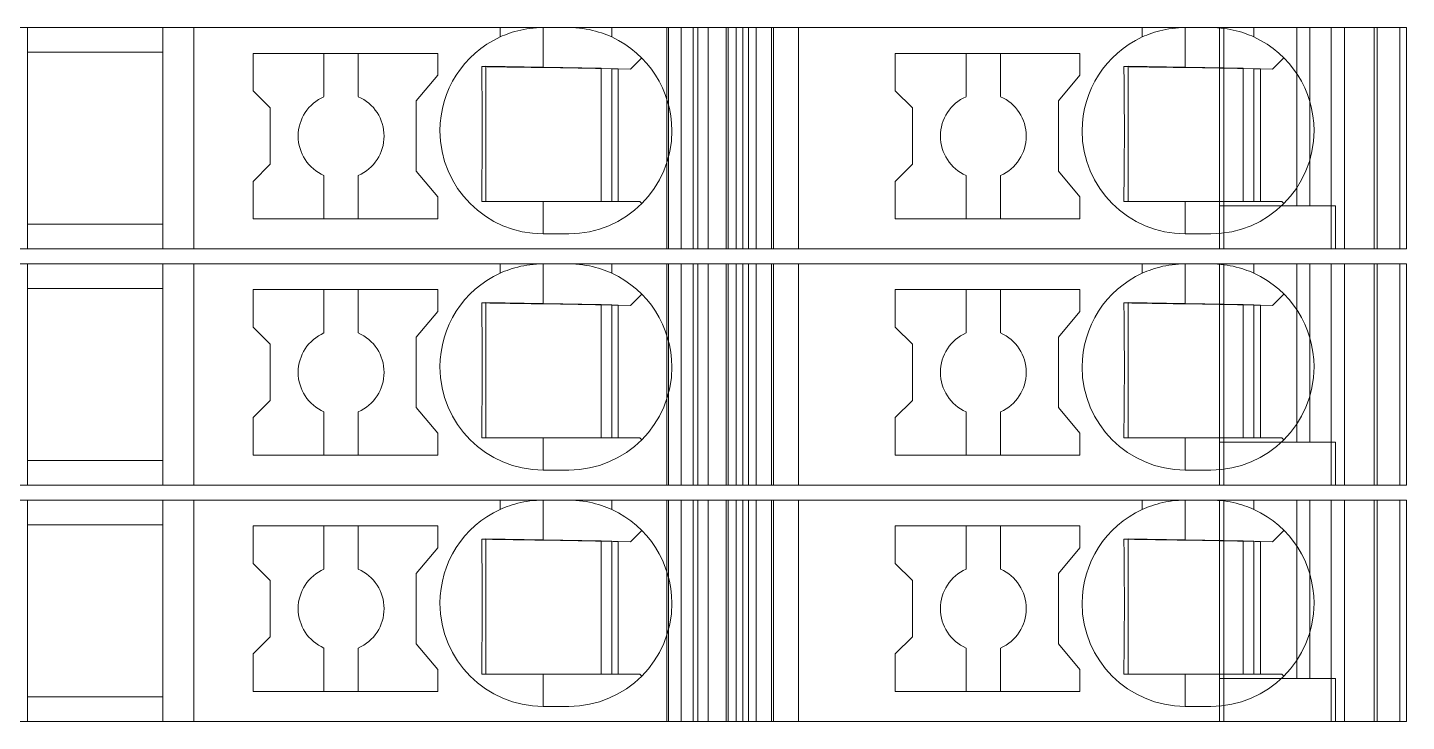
# Model space of a CAD drawing. Header units: millimetres. Extents: x 0 to 2100, y 0 to 1485.
# Drawn here: x 1258.05 to 1290.15, y 409.35 to 425.5 of the extents above; entities that cross this region are included whole.
import ezdxf
from ezdxf.enums import TextEntityAlignment as Align

# ---------------------------------------------------------------- set-up
doc = ezdxf.new("R2010")
doc.units = ezdxf.units.MM
for name, color, linetype, lineweight in [('EPLAN309', 5, 'Continuous', 5), ('EPLAN493', 5, 'Continuous', 5), ('MAIN-1', 7, 'Continuous', 5), ('MAIN-2', 7, 'Continuous', 5)]:
    doc.layers.add(name, color=color, linetype=linetype, lineweight=lineweight)
doc.styles.add('Tahoma', font='')
doc.styles.get('Tahoma').set_extended_font_data('Tahoma')

# ---------------------------------------------------------------- blocks, each defined once
blk = doc.blocks.new('EPLSYM_LibrarySPECIAL_Symbol12_Variant0_Placement8_68')
at = {"layer": 'EPLAN309', "lineweight": 13, "ltscale": 20}
blk.add_lwpolyline([(0, -5.15), (68.15, -5.15), (68.15, 0), (0, 0)], close=True, dxfattribs=at)
at = {"layer": 'EPLAN493', "color": 5, "style": 'Tahoma'}
blk.add_attdef('17_20450', text='', height=2.93475, dxfattribs=at).set_placement((0, -27.293475), align=Align.MIDDLE_RIGHT)
blk = doc.blocks.new('EPLSYM_LibrarySPECIAL_Symbol12_Variant0_Placement8_69')
at = {"layer": 'EPLAN309', "lineweight": 13, "ltscale": 20}
blk.add_lwpolyline([(0, -5.15), (68.15, -5.15), (68.15, 0), (0, 0)], close=True, dxfattribs=at)
at = {"layer": 'EPLAN493', "color": 5, "style": 'Tahoma'}
blk.add_attdef('17_20450', text='', height=2.93475, dxfattribs=at).set_placement((0, -27.293475), align=Align.MIDDLE_RIGHT)
blk = doc.blocks.new('EPLSYM_LibrarySPECIAL_Symbol12_Variant0_Placement8_70')
at = {"layer": 'EPLAN309', "lineweight": 13, "ltscale": 20}
blk.add_lwpolyline([(0, -5.15), (68.15, -5.15), (68.15, 0), (0, 0)], close=True, dxfattribs=at)
at = {"layer": 'EPLAN493', "color": 5, "style": 'Tahoma'}
blk.add_attdef('17_20450', text='', height=2.93475, dxfattribs=at).set_placement((0, -27.293475), align=Align.MIDDLE_RIGHT)

msp = doc.modelspace()

# ---------------------------------------------------------------- linework, layer by layer
at = {"layer": 'MAIN-1'}
for p, q in [((1258.05, 425.5), (1261.2, 425.5)), ((1258.05, 425.5), (1258.05, 420.35)), ((1261.919, 425.5), (1261.2, 425.5)), ((1261.2, 420.35), (1261.2, 425.5)), ((1269.05, 425.5), (1261.919, 425.5)), ((1261.919, 425.5), (1261.919, 420.35)), ((1269.05, 425.5), (1270.05, 425.5)), ((1269.05, 425.282), (1269.05, 425.5)), ((1269.156, 425.327), (1269.102, 425.305)), ((1269.213, 425.349), (1269.156, 425.327)), ((1269.272, 425.37), (1269.213, 425.349)), ((1269.333, 425.39), (1269.272, 425.37)), ((1269.397, 425.409), (1269.333, 425.39)), ((1269.463, 425.427), (1269.397, 425.409)), ((1269.531, 425.443), (1269.463, 425.427)), ((1269.601, 425.458), (1269.531, 425.443)), ((1269.673, 425.47), (1269.601, 425.458)), ((1269.746, 425.481), (1269.673, 425.47)), ((1269.821, 425.489), (1269.746, 425.481)), ((1269.897, 425.495), (1269.821, 425.489)), ((1269.973, 425.499), (1269.897, 425.495)), ((1270.05, 425.5), (1269.973, 425.499)), ((1270.05, 424.568), (1270.05, 425.5)), ((1270.05, 425.5), (1270.65, 425.5)), ((1270.65, 425.5), (1270.732, 425.499)), ((1271.65, 425.5), (1270.65, 425.5)), ((1270.732, 425.499), (1270.814, 425.494)), ((1270.814, 425.494), (1270.896, 425.487)), ((1270.896, 425.487), (1270.975, 425.478)), ((1270.975, 425.478), (1271.053, 425.466)), ((1271.053, 425.466), (1271.13, 425.452)), ((1271.13, 425.452), (1271.204, 425.435)), ((1271.204, 425.435), (1271.275, 425.417)), ((1271.275, 425.417), (1271.345, 425.397)), ((1271.345, 425.397), (1271.411, 425.376)), ((1271.411, 425.376), (1271.475, 425.354)), ((1271.475, 425.354), (1271.536, 425.331)), ((1271.536, 425.331), (1271.594, 425.306)), ((1271.65, 425.5), (1274.704, 425.5)), ((1271.65, 425.282), (1271.65, 425.5)), ((1274.832, 425.5), (1274.704, 425.5)), ((1274.704, 420.35), (1274.704, 425.5)), ((1274.832, 425.5), (1275.367, 425.5)), ((1274.832, 420.35), (1274.832, 425.5)), ((1276, 425.5), (1275.367, 425.5)), ((1275.367, 420.35), (1275.367, 425.5)), ((1276, 425.5), (1284, 425.5)), ((1276, 420.35), (1276, 425.5)), ((1284, 425.5), (1285, 425.5)), ((1284, 425.282), (1284, 425.5)), ((1284.106, 425.327), (1284.052, 425.305)), ((1284.163, 425.349), (1284.106, 425.327)), ((1284.222, 425.37), (1284.163, 425.349)), ((1284.283, 425.39), (1284.222, 425.37)), ((1284.347, 425.409), (1284.283, 425.39)), ((1284.413, 425.427), (1284.347, 425.409)), ((1284.481, 425.443), (1284.413, 425.427)), ((1284.551, 425.458), (1284.481, 425.443)), ((1284.622, 425.47), (1284.551, 425.458)), ((1284.696, 425.481), (1284.622, 425.47)), ((1284.771, 425.489), (1284.696, 425.481)), ((1284.847, 425.495), (1284.771, 425.489)), ((1284.923, 425.499), (1284.847, 425.495)), ((1285, 425.5), (1284.923, 425.499)), ((1285, 424.568), (1285, 425.5)), ((1285, 425.5), (1285.6, 425.5)), ((1285.6, 425.5), (1285.677, 425.499)), ((1286.6, 425.5), (1285.6, 425.5)), ((1285.677, 425.499), (1285.753, 425.495)), ((1285.753, 425.495), (1285.829, 425.489)), ((1285.829, 425.489), (1285.904, 425.481)), ((1285.904, 425.481), (1285.978, 425.47)), ((1285.978, 425.47), (1286.049, 425.458)), ((1286.049, 425.458), (1286.119, 425.443)), ((1286.119, 425.443), (1286.187, 425.427)), ((1286.187, 425.427), (1286.253, 425.409)), ((1286.253, 425.409), (1286.317, 425.39)), ((1286.317, 425.39), (1286.378, 425.37)), ((1286.378, 425.37), (1286.437, 425.349)), ((1286.437, 425.349), (1286.494, 425.327)), ((1286.494, 425.327), (1286.548, 425.305)), ((1286.6, 425.5), (1290, 425.5)), ((1286.6, 425.282), (1286.6, 425.5)), ((1290, 420.35), (1290, 425.5)), ((1269.102, 425.305), (1269.05, 425.282)), ((1271.594, 425.306), (1271.65, 425.282)), ((1284.052, 425.305), (1284, 425.282)), ((1286.548, 425.305), (1286.6, 425.282)), ((1258.05, 424.925), (1261.2, 424.925)), ((1263.3, 424.9), (1263.3, 424.029)), ((1263.3, 424.9), (1267.6, 424.9)), ((1264.95, 424.9), (1264.95, 423.892)), ((1265.75, 423.892), (1265.75, 424.9)), ((1267.6, 424.389), (1267.6, 424.9)), ((1272.083, 424.533), (1272.347, 424.797)), ((1278.25, 424.9), (1278.25, 424.029)), ((1278.25, 424.9), (1282.55, 424.9)), ((1279.9, 424.9), (1279.9, 423.892)), ((1280.7, 423.892), (1280.7, 424.9)), ((1282.55, 424.389), (1282.55, 424.9)), ((1287.033, 424.533), (1287.297, 424.797)), ((1267.1, 423.793), (1267.6, 424.389)), ((1268.624, 424.592), (1268.625, 424.522)), ((1268.685, 424.591), (1268.624, 424.592)), ((1268.625, 424.522), (1268.625, 424.45)), ((1268.625, 424.45), (1268.626, 424.377)), ((1268.626, 424.377), (1268.627, 424.303)), ((1268.746, 424.59), (1268.685, 424.591)), ((1268.721, 424.591), (1268.721, 421.45)), ((1268.809, 424.589), (1268.746, 424.59)), ((1268.873, 424.588), (1268.809, 424.589)), ((1268.937, 424.587), (1268.873, 424.588)), ((1269.003, 424.586), (1268.937, 424.587)), ((1269.071, 424.585), (1269.003, 424.586)), ((1269.14, 424.584), (1269.071, 424.585)), ((1269.21, 424.582), (1269.14, 424.584)), ((1269.283, 424.581), (1269.21, 424.582)), ((1269.358, 424.58), (1269.283, 424.581)), ((1269.435, 424.579), (1269.358, 424.58)), ((1269.514, 424.577), (1269.435, 424.579)), ((1269.597, 424.576), (1269.514, 424.577)), ((1269.682, 424.575), (1269.597, 424.576)), ((1269.771, 424.573), (1269.682, 424.575)), ((1269.862, 424.571), (1269.771, 424.573)), ((1269.955, 424.57), (1269.862, 424.571)), ((1270.05, 424.568), (1269.955, 424.57)), ((1270.05, 424.568), (1272.083, 424.533)), ((1271.4, 424.545), (1271.4, 421.45)), ((1271.65, 421.45), (1271.65, 424.54)), ((1271.8, 424.538), (1271.8, 421.45)), ((1282.05, 423.793), (1282.55, 424.389)), ((1283.574, 424.592), (1283.574, 424.522)), ((1283.635, 424.591), (1283.574, 424.592)), ((1283.574, 424.522), (1283.575, 424.45)), ((1283.575, 424.45), (1283.576, 424.377)), ((1283.576, 424.377), (1283.577, 424.303)), ((1283.696, 424.59), (1283.635, 424.591)), ((1283.671, 424.591), (1283.671, 421.45)), ((1283.759, 424.589), (1283.696, 424.59)), ((1283.822, 424.588), (1283.759, 424.589)), ((1283.887, 424.587), (1283.822, 424.588)), ((1283.953, 424.586), (1283.887, 424.587)), ((1284.021, 424.585), (1283.953, 424.586)), ((1284.09, 424.584), (1284.021, 424.585)), ((1284.16, 424.582), (1284.09, 424.584)), ((1284.233, 424.581), (1284.16, 424.582)), ((1284.307, 424.58), (1284.233, 424.581)), ((1284.385, 424.579), (1284.307, 424.58)), ((1284.464, 424.577), (1284.385, 424.579)), ((1284.547, 424.576), (1284.464, 424.577)), ((1284.632, 424.575), (1284.547, 424.576)), ((1284.72, 424.573), (1284.632, 424.575)), ((1284.812, 424.571), (1284.72, 424.573)), ((1284.905, 424.57), (1284.812, 424.571)), ((1285, 424.568), (1284.905, 424.57)), ((1285, 424.568), (1287.033, 424.533)), ((1286.35, 424.545), (1286.35, 421.45)), ((1286.6, 421.45), (1286.6, 424.54)), ((1286.75, 424.538), (1286.75, 421.45)), ((1268.627, 424.303), (1268.628, 424.227)), ((1268.628, 424.227), (1268.628, 424.149)), ((1268.628, 424.149), (1268.629, 424.07)), ((1268.629, 424.07), (1268.63, 423.988)), ((1283.577, 424.303), (1283.577, 424.227)), ((1283.577, 424.227), (1283.578, 424.149)), ((1283.578, 424.149), (1283.579, 424.07)), ((1283.579, 424.07), (1283.58, 423.988)), ((1263.7, 423.629), (1263.3, 424.029)), ((1267.1, 423.793), (1267.1, 422.157)), ((1268.63, 423.988), (1268.63, 423.904)), ((1268.63, 423.904), (1268.631, 423.817)), ((1268.631, 423.817), (1268.631, 423.726)), ((1268.631, 423.726), (1268.632, 423.632)), ((1278.65, 423.629), (1278.25, 424.029)), ((1282.05, 423.793), (1282.05, 422.157)), ((1283.58, 423.988), (1283.58, 423.904)), ((1283.58, 423.904), (1283.581, 423.817)), ((1283.581, 423.817), (1283.581, 423.726)), ((1283.581, 423.726), (1283.582, 423.632)), ((1263.7, 423.629), (1263.7, 422.321)), ((1268.632, 423.632), (1268.633, 423.534)), ((1268.633, 423.534), (1268.633, 423.431)), ((1268.633, 423.431), (1268.633, 423.324)), ((1278.65, 423.629), (1278.65, 422.321)), ((1283.582, 423.632), (1283.582, 423.534)), ((1283.582, 423.534), (1283.583, 423.431)), ((1283.583, 423.431), (1283.583, 423.324)), ((1268.633, 423.324), (1268.633, 423.213)), ((1268.633, 423.213), (1268.634, 423.1)), ((1268.634, 423.1), (1268.633, 422.979)), ((1283.583, 423.324), (1283.583, 423.213)), ((1283.583, 423.213), (1283.583, 423.1)), ((1283.583, 423.1), (1283.583, 422.979)), ((1268.633, 422.979), (1268.633, 422.861)), ((1268.633, 422.861), (1268.633, 422.747)), ((1283.583, 422.979), (1283.583, 422.861)), ((1283.583, 422.861), (1283.583, 422.747)), ((1268.632, 422.534), (1268.631, 422.434)), ((1268.633, 422.747), (1268.632, 422.638)), ((1268.632, 422.638), (1268.632, 422.534)), ((1283.582, 422.534), (1283.581, 422.434)), ((1283.583, 422.747), (1283.582, 422.638)), ((1283.582, 422.638), (1283.582, 422.534)), ((1263.7, 422.321), (1263.3, 421.921)), ((1267.1, 422.157), (1267.6, 421.561)), ((1268.629, 422.159), (1268.628, 422.073)), ((1268.63, 422.248), (1268.629, 422.159)), ((1268.631, 422.339), (1268.63, 422.248)), ((1268.631, 422.434), (1268.631, 422.339)), ((1278.65, 422.321), (1278.25, 421.921)), ((1282.05, 422.157), (1282.55, 421.561)), ((1283.579, 422.159), (1283.578, 422.073)), ((1283.58, 422.248), (1283.579, 422.159)), ((1283.581, 422.339), (1283.58, 422.248)), ((1283.581, 422.434), (1283.581, 422.339)), ((1263.3, 421.921), (1263.3, 421.05)), ((1264.95, 422.058), (1264.95, 421.05)), ((1265.75, 422.058), (1265.75, 421.05)), ((1268.626, 421.829), (1268.625, 421.75)), ((1268.627, 421.908), (1268.626, 421.829)), ((1268.628, 421.99), (1268.627, 421.908)), ((1268.628, 422.073), (1268.628, 421.99)), ((1278.25, 421.921), (1278.25, 421.05)), ((1279.9, 422.058), (1279.9, 421.05)), ((1280.7, 422.058), (1280.7, 421.05)), ((1283.576, 421.829), (1283.575, 421.75)), ((1283.577, 421.908), (1283.576, 421.829)), ((1283.578, 421.99), (1283.577, 421.908)), ((1283.578, 422.073), (1283.578, 421.99)), ((1267.6, 421.05), (1267.6, 421.561)), ((1268.623, 421.524), (1268.622, 421.45)), ((1268.624, 421.598), (1268.623, 421.524)), ((1268.625, 421.75), (1268.624, 421.674)), ((1268.624, 421.674), (1268.624, 421.598)), ((1282.55, 421.05), (1282.55, 421.561)), ((1283.573, 421.524), (1283.572, 421.45)), ((1283.574, 421.598), (1283.573, 421.524)), ((1283.575, 421.75), (1283.574, 421.674)), ((1283.574, 421.674), (1283.574, 421.598)), ((1268.622, 421.45), (1268.683, 421.45)), ((1268.683, 421.45), (1268.746, 421.45)), ((1268.746, 421.45), (1268.809, 421.45)), ((1268.809, 421.45), (1268.873, 421.45)), ((1268.873, 421.45), (1268.939, 421.45)), ((1268.939, 421.45), (1269.005, 421.45)), ((1269.005, 421.45), (1269.074, 421.45)), ((1269.074, 421.45), (1269.144, 421.45)), ((1269.144, 421.45), (1269.215, 421.45)), ((1269.215, 421.45), (1269.289, 421.45)), ((1269.289, 421.45), (1269.364, 421.45)), ((1269.364, 421.45), (1269.442, 421.45)), ((1269.442, 421.45), (1269.522, 421.45)), ((1269.522, 421.45), (1269.605, 421.45)), ((1269.605, 421.45), (1269.69, 421.45)), ((1269.69, 421.45), (1269.778, 421.45)), ((1269.778, 421.45), (1269.867, 421.45)), ((1269.867, 421.45), (1269.958, 421.45)), ((1269.958, 421.45), (1270.05, 421.45)), ((1270.05, 421.45), (1272.3, 421.45)), ((1270.05, 421.45), (1270.05, 420.7)), ((1272.347, 421.403), (1272.3, 421.45)), ((1283.572, 421.45), (1283.633, 421.45)), ((1283.633, 421.45), (1283.695, 421.45)), ((1283.695, 421.45), (1283.759, 421.45)), ((1283.759, 421.45), (1283.823, 421.45)), ((1283.823, 421.45), (1283.889, 421.45)), ((1283.889, 421.45), (1283.955, 421.45)), ((1283.955, 421.45), (1284.024, 421.45)), ((1284.024, 421.45), (1284.093, 421.45)), ((1284.093, 421.45), (1284.165, 421.45)), ((1284.165, 421.45), (1284.239, 421.45)), ((1284.239, 421.45), (1284.314, 421.45)), ((1284.314, 421.45), (1284.392, 421.45)), ((1284.392, 421.45), (1284.472, 421.45)), ((1284.472, 421.45), (1284.555, 421.45)), ((1284.555, 421.45), (1284.64, 421.45)), ((1284.64, 421.45), (1284.727, 421.45)), ((1284.727, 421.45), (1284.817, 421.45)), ((1284.817, 421.45), (1284.908, 421.45)), ((1284.908, 421.45), (1285, 421.45)), ((1285, 421.45), (1285, 420.7)), ((1285, 421.45), (1287.25, 421.45)), ((1287.297, 421.403), (1287.25, 421.45)), ((1258.05, 420.925), (1261.2, 420.925)), ((1267.6, 421.05), (1263.3, 421.05)), ((1282.55, 421.05), (1278.25, 421.05)), ((1270.65, 420.7), (1270.05, 420.7)), ((1285.6, 420.7), (1285, 420.7)), ((1258.05, 420.35), (1261.2, 420.35)), ((1261.919, 420.35), (1261.2, 420.35)), ((1261.919, 420.35), (1274.704, 420.35)), ((1273.544, 420.35), (1273.544, 420.35)), ((1273.65, 420.35), (1273.65, 420.35)), ((1274.832, 420.35), (1274.704, 420.35)), ((1274.832, 420.35), (1275.367, 420.35)), ((1276, 420.35), (1275.367, 420.35)), ((1276, 420.35), (1290, 420.35)), ((1288.5, 420.35), (1288.5, 420.35)), ((1258.05, 420), (1261.2, 420)), ((1258.05, 420), (1258.05, 414.85)), ((1261.919, 420), (1261.2, 420)), ((1261.2, 414.85), (1261.2, 420)), ((1269.05, 420), (1261.919, 420)), ((1261.919, 420), (1261.919, 414.85)), ((1269.05, 420), (1270.05, 420)), ((1269.05, 419.782), (1269.05, 420)), ((1269.272, 419.87), (1269.213, 419.849)), ((1269.333, 419.89), (1269.272, 419.87)), ((1269.397, 419.909), (1269.333, 419.89)), ((1269.463, 419.927), (1269.397, 419.909)), ((1269.531, 419.943), (1269.463, 419.927)), ((1269.601, 419.958), (1269.531, 419.943)), ((1269.673, 419.97), (1269.601, 419.958)), ((1269.746, 419.981), (1269.673, 419.97)), ((1269.821, 419.989), (1269.746, 419.981)), ((1269.897, 419.995), (1269.821, 419.989)), ((1269.973, 419.999), (1269.897, 419.995)), ((1270.05, 420), (1269.973, 419.999)), ((1270.05, 419.068), (1270.05, 420)), ((1270.05, 420), (1270.65, 420)), ((1270.65, 420), (1270.732, 419.999)), ((1271.65, 420), (1270.65, 420)), ((1270.732, 419.999), (1270.814, 419.994)), ((1270.814, 419.994), (1270.896, 419.987)), ((1270.896, 419.987), (1270.975, 419.978)), ((1270.975, 419.978), (1271.053, 419.966)), ((1271.053, 419.966), (1271.13, 419.952)), ((1271.13, 419.952), (1271.204, 419.935)), ((1271.204, 419.935), (1271.275, 419.917)), ((1271.275, 419.917), (1271.345, 419.897)), ((1271.345, 419.897), (1271.411, 419.876)), ((1271.411, 419.876), (1271.475, 419.854)), ((1271.65, 420), (1274.704, 420)), ((1271.65, 419.782), (1271.65, 420)), ((1274.832, 420), (1274.704, 420)), ((1274.704, 414.85), (1274.704, 420)), ((1274.832, 420), (1275.367, 420)), ((1274.832, 414.85), (1274.832, 420)), ((1276, 420), (1275.367, 420)), ((1275.367, 414.85), (1275.367, 420)), ((1276, 420), (1284, 420)), ((1276, 414.85), (1276, 420)), ((1284, 420), (1285, 420)), ((1284, 419.782), (1284, 420)), ((1284.222, 419.87), (1284.163, 419.849)), ((1284.283, 419.89), (1284.222, 419.87)), ((1284.347, 419.909), (1284.283, 419.89)), ((1284.413, 419.927), (1284.347, 419.909)), ((1284.481, 419.943), (1284.413, 419.927)), ((1284.551, 419.958), (1284.481, 419.943)), ((1284.622, 419.97), (1284.551, 419.958)), ((1284.696, 419.981), (1284.622, 419.97)), ((1284.771, 419.989), (1284.696, 419.981)), ((1284.847, 419.995), (1284.771, 419.989)), ((1284.923, 419.999), (1284.847, 419.995)), ((1285, 420), (1284.923, 419.999)), ((1285, 419.068), (1285, 420)), ((1285, 420), (1285.6, 420)), ((1285.6, 420), (1285.677, 419.999)), ((1286.6, 420), (1285.6, 420)), ((1285.677, 419.999), (1285.753, 419.995)), ((1285.753, 419.995), (1285.829, 419.989)), ((1285.829, 419.989), (1285.904, 419.981)), ((1285.904, 419.981), (1285.978, 419.97)), ((1285.978, 419.97), (1286.049, 419.958)), ((1286.049, 419.958), (1286.119, 419.943)), ((1286.119, 419.943), (1286.187, 419.927)), ((1286.187, 419.927), (1286.253, 419.909)), ((1286.253, 419.909), (1286.317, 419.89)), ((1286.317, 419.89), (1286.378, 419.87)), ((1286.378, 419.87), (1286.437, 419.849)), ((1286.6, 420), (1290, 420)), ((1286.6, 419.782), (1286.6, 420)), ((1290, 414.85), (1290, 420)), ((1269.102, 419.805), (1269.05, 419.782)), ((1269.156, 419.827), (1269.102, 419.805)), ((1269.213, 419.849), (1269.156, 419.827)), ((1271.475, 419.854), (1271.536, 419.831)), ((1271.536, 419.831), (1271.594, 419.806)), ((1271.594, 419.806), (1271.65, 419.782)), ((1284.052, 419.805), (1284, 419.782)), ((1284.106, 419.827), (1284.052, 419.805)), ((1284.163, 419.849), (1284.106, 419.827)), ((1286.437, 419.849), (1286.494, 419.827)), ((1286.494, 419.827), (1286.548, 419.805)), ((1286.548, 419.805), (1286.6, 419.782)), ((1258.05, 419.425), (1261.2, 419.425)), ((1263.3, 419.4), (1263.3, 418.529)), ((1263.3, 419.4), (1267.6, 419.4)), ((1264.95, 419.4), (1264.95, 418.392)), ((1265.75, 418.392), (1265.75, 419.4)), ((1267.6, 418.889), (1267.6, 419.4)), ((1272.083, 419.033), (1272.347, 419.297)), ((1278.25, 419.4), (1278.25, 418.529)), ((1278.25, 419.4), (1282.55, 419.4)), ((1279.9, 419.4), (1279.9, 418.392)), ((1280.7, 418.392), (1280.7, 419.4)), ((1282.55, 418.889), (1282.55, 419.4)), ((1287.033, 419.033), (1287.297, 419.297)), ((1268.624, 419.092), (1268.625, 419.022)), ((1268.685, 419.091), (1268.624, 419.092)), ((1268.625, 419.022), (1268.625, 418.95)), ((1268.625, 418.95), (1268.626, 418.877)), ((1268.746, 419.09), (1268.685, 419.091)), ((1268.721, 419.091), (1268.721, 415.95)), ((1268.809, 419.089), (1268.746, 419.09)), ((1268.873, 419.088), (1268.809, 419.089)), ((1268.937, 419.087), (1268.873, 419.088)), ((1269.003, 419.086), (1268.937, 419.087)), ((1269.071, 419.085), (1269.003, 419.086)), ((1269.14, 419.084), (1269.071, 419.085)), ((1269.21, 419.082), (1269.14, 419.084)), ((1269.283, 419.081), (1269.21, 419.082)), ((1269.358, 419.08), (1269.283, 419.081)), ((1269.435, 419.079), (1269.358, 419.08)), ((1269.514, 419.077), (1269.435, 419.079)), ((1269.597, 419.076), (1269.514, 419.077)), ((1269.682, 419.075), (1269.597, 419.076)), ((1269.771, 419.073), (1269.682, 419.075)), ((1269.862, 419.071), (1269.771, 419.073)), ((1269.955, 419.07), (1269.862, 419.071)), ((1270.05, 419.068), (1269.955, 419.07)), ((1270.05, 419.068), (1272.083, 419.033)), ((1271.4, 419.045), (1271.4, 415.95)), ((1271.65, 415.95), (1271.65, 419.04)), ((1271.8, 419.038), (1271.8, 415.95)), ((1283.574, 419.092), (1283.574, 419.022)), ((1283.635, 419.091), (1283.574, 419.092)), ((1283.574, 419.022), (1283.575, 418.95)), ((1283.575, 418.95), (1283.576, 418.877)), ((1283.696, 419.09), (1283.635, 419.091)), ((1283.671, 419.091), (1283.671, 415.95)), ((1283.759, 419.089), (1283.696, 419.09)), ((1283.822, 419.088), (1283.759, 419.089)), ((1283.887, 419.087), (1283.822, 419.088)), ((1283.953, 419.086), (1283.887, 419.087)), ((1284.021, 419.085), (1283.953, 419.086)), ((1284.09, 419.084), (1284.021, 419.085)), ((1284.16, 419.082), (1284.09, 419.084)), ((1284.233, 419.081), (1284.16, 419.082)), ((1284.307, 419.08), (1284.233, 419.081)), ((1284.385, 419.079), (1284.307, 419.08)), ((1284.464, 419.077), (1284.385, 419.079)), ((1284.547, 419.076), (1284.464, 419.077)), ((1284.632, 419.075), (1284.547, 419.076)), ((1284.72, 419.073), (1284.632, 419.075)), ((1284.812, 419.071), (1284.72, 419.073)), ((1284.905, 419.07), (1284.812, 419.071)), ((1285, 419.068), (1284.905, 419.07)), ((1285, 419.068), (1287.033, 419.033)), ((1286.35, 419.045), (1286.35, 415.95)), ((1286.6, 415.95), (1286.6, 419.04)), ((1286.75, 419.038), (1286.75, 415.95)), ((1267.1, 418.293), (1267.6, 418.889)), ((1268.626, 418.877), (1268.627, 418.803)), ((1268.627, 418.803), (1268.628, 418.727)), ((1268.628, 418.727), (1268.628, 418.649)), ((1268.628, 418.649), (1268.629, 418.57)), ((1282.05, 418.293), (1282.55, 418.889)), ((1283.576, 418.877), (1283.577, 418.803)), ((1283.577, 418.803), (1283.577, 418.727)), ((1283.577, 418.727), (1283.578, 418.649)), ((1283.578, 418.649), (1283.579, 418.57)), ((1263.7, 418.129), (1263.3, 418.529)), ((1267.1, 418.293), (1267.1, 416.657)), ((1268.629, 418.57), (1268.63, 418.488)), ((1268.63, 418.488), (1268.63, 418.404)), ((1268.63, 418.404), (1268.631, 418.317)), ((1268.631, 418.317), (1268.631, 418.226)), ((1278.65, 418.129), (1278.25, 418.529)), ((1282.05, 418.293), (1282.05, 416.657)), ((1283.579, 418.57), (1283.58, 418.488)), ((1283.58, 418.488), (1283.58, 418.404)), ((1283.58, 418.404), (1283.581, 418.317)), ((1283.581, 418.317), (1283.581, 418.226)), ((1263.7, 418.129), (1263.7, 416.821)), ((1268.631, 418.226), (1268.632, 418.132)), ((1268.632, 418.132), (1268.633, 418.034)), ((1268.633, 418.034), (1268.633, 417.931)), ((1278.65, 418.129), (1278.65, 416.821)), ((1283.581, 418.226), (1283.582, 418.132)), ((1283.582, 418.132), (1283.582, 418.034)), ((1283.582, 418.034), (1283.583, 417.931)), ((1268.633, 417.931), (1268.633, 417.824)), ((1268.633, 417.824), (1268.633, 417.713)), ((1268.633, 417.713), (1268.634, 417.6)), ((1283.583, 417.931), (1283.583, 417.824)), ((1283.583, 417.824), (1283.583, 417.713)), ((1283.583, 417.713), (1283.583, 417.6)), ((1268.634, 417.6), (1268.633, 417.479)), ((1268.633, 417.479), (1268.633, 417.361)), ((1268.633, 417.361), (1268.633, 417.247)), ((1283.583, 417.6), (1283.583, 417.479)), ((1283.583, 417.479), (1283.583, 417.361)), ((1283.583, 417.361), (1283.583, 417.247)), ((1268.632, 417.034), (1268.631, 416.934)), ((1268.633, 417.247), (1268.632, 417.138)), ((1268.632, 417.138), (1268.632, 417.034)), ((1283.582, 417.034), (1283.581, 416.934)), ((1283.583, 417.247), (1283.582, 417.138)), ((1283.582, 417.138), (1283.582, 417.034)), ((1263.7, 416.821), (1263.3, 416.421)), ((1268.629, 416.659), (1268.628, 416.573)), ((1268.63, 416.748), (1268.629, 416.659)), ((1268.631, 416.839), (1268.63, 416.748)), ((1268.631, 416.934), (1268.631, 416.839)), ((1278.65, 416.821), (1278.25, 416.421)), ((1283.579, 416.659), (1283.578, 416.573)), ((1283.58, 416.748), (1283.579, 416.659)), ((1283.581, 416.839), (1283.58, 416.748)), ((1283.581, 416.934), (1283.581, 416.839)), ((1263.3, 416.421), (1263.3, 415.55)), ((1264.95, 416.558), (1264.95, 415.55)), ((1265.75, 416.558), (1265.75, 415.55)), ((1267.1, 416.657), (1267.6, 416.061)), ((1268.627, 416.408), (1268.626, 416.329)), ((1268.628, 416.49), (1268.627, 416.408)), ((1268.628, 416.573), (1268.628, 416.49)), ((1278.25, 416.421), (1278.25, 415.55)), ((1279.9, 416.558), (1279.9, 415.55)), ((1280.7, 416.558), (1280.7, 415.55)), ((1282.05, 416.657), (1282.55, 416.061)), ((1283.577, 416.408), (1283.576, 416.329)), ((1283.578, 416.49), (1283.577, 416.408)), ((1283.578, 416.573), (1283.578, 416.49)), ((1267.6, 415.55), (1267.6, 416.061)), ((1268.623, 416.024), (1268.622, 415.95)), ((1268.624, 416.098), (1268.623, 416.024)), ((1268.625, 416.25), (1268.624, 416.174)), ((1268.624, 416.174), (1268.624, 416.098)), ((1268.626, 416.329), (1268.625, 416.25)), ((1282.55, 415.55), (1282.55, 416.061)), ((1283.573, 416.024), (1283.572, 415.95)), ((1283.574, 416.098), (1283.573, 416.024)), ((1283.575, 416.25), (1283.574, 416.174)), ((1283.574, 416.174), (1283.574, 416.098)), ((1283.576, 416.329), (1283.575, 416.25)), ((1268.622, 415.95), (1268.683, 415.95)), ((1268.683, 415.95), (1268.746, 415.95)), ((1268.746, 415.95), (1268.809, 415.95)), ((1268.809, 415.95), (1268.873, 415.95)), ((1268.873, 415.95), (1268.939, 415.95)), ((1268.939, 415.95), (1269.005, 415.95)), ((1269.005, 415.95), (1269.074, 415.95)), ((1269.074, 415.95), (1269.144, 415.95)), ((1269.144, 415.95), (1269.215, 415.95)), ((1269.215, 415.95), (1269.289, 415.95)), ((1269.289, 415.95), (1269.364, 415.95)), ((1269.364, 415.95), (1269.442, 415.95)), ((1269.442, 415.95), (1269.522, 415.95)), ((1269.522, 415.95), (1269.605, 415.95)), ((1269.605, 415.95), (1269.69, 415.95)), ((1269.69, 415.95), (1269.778, 415.95)), ((1269.778, 415.95), (1269.867, 415.95)), ((1269.867, 415.95), (1269.958, 415.95)), ((1269.958, 415.95), (1270.05, 415.95)), ((1270.05, 415.95), (1272.3, 415.95)), ((1270.05, 415.95), (1270.05, 415.2)), ((1272.347, 415.903), (1272.3, 415.95)), ((1283.572, 415.95), (1283.633, 415.95)), ((1283.633, 415.95), (1283.695, 415.95)), ((1283.695, 415.95), (1283.759, 415.95)), ((1283.759, 415.95), (1283.823, 415.95)), ((1283.823, 415.95), (1283.889, 415.95)), ((1283.889, 415.95), (1283.955, 415.95)), ((1283.955, 415.95), (1284.024, 415.95)), ((1284.024, 415.95), (1284.093, 415.95)), ((1284.093, 415.95), (1284.165, 415.95)), ((1284.165, 415.95), (1284.239, 415.95)), ((1284.239, 415.95), (1284.314, 415.95)), ((1284.314, 415.95), (1284.392, 415.95)), ((1284.392, 415.95), (1284.472, 415.95)), ((1284.472, 415.95), (1284.555, 415.95)), ((1284.555, 415.95), (1284.64, 415.95)), ((1284.64, 415.95), (1284.727, 415.95)), ((1284.727, 415.95), (1284.817, 415.95)), ((1284.817, 415.95), (1284.908, 415.95)), ((1284.908, 415.95), (1285, 415.95)), ((1285, 415.95), (1285, 415.2)), ((1285, 415.95), (1287.25, 415.95)), ((1287.297, 415.903), (1287.25, 415.95)), ((1258.05, 415.425), (1261.2, 415.425)), ((1267.6, 415.55), (1263.3, 415.55)), ((1282.55, 415.55), (1278.25, 415.55)), ((1270.65, 415.2), (1270.05, 415.2)), ((1285.6, 415.2), (1285, 415.2)), ((1258.05, 414.85), (1261.2, 414.85)), ((1261.919, 414.85), (1261.2, 414.85)), ((1261.919, 414.85), (1274.704, 414.85)), ((1273.544, 414.85), (1273.544, 414.85)), ((1273.65, 414.85), (1273.65, 414.85)), ((1274.832, 414.85), (1274.704, 414.85)), ((1274.832, 414.85), (1275.367, 414.85)), ((1276, 414.85), (1275.367, 414.85)), ((1276, 414.85), (1290, 414.85)), ((1288.5, 414.85), (1288.5, 414.85)), ((1258.05, 414.5), (1261.2, 414.5)), ((1258.05, 414.5), (1258.05, 409.35)), ((1261.919, 414.5), (1261.2, 414.5)), ((1261.2, 409.35), (1261.2, 414.5)), ((1269.05, 414.5), (1261.919, 414.5)), ((1261.919, 414.5), (1261.919, 409.35)), ((1269.05, 414.5), (1270.05, 414.5)), ((1269.05, 414.282), (1269.05, 414.5)), ((1269.463, 414.427), (1269.397, 414.409)), ((1269.531, 414.443), (1269.463, 414.427)), ((1269.601, 414.458), (1269.531, 414.443)), ((1269.673, 414.47), (1269.601, 414.458)), ((1269.746, 414.481), (1269.673, 414.47)), ((1269.821, 414.489), (1269.746, 414.481)), ((1269.897, 414.495), (1269.821, 414.489)), ((1269.973, 414.499), (1269.897, 414.495)), ((1270.05, 414.5), (1269.973, 414.499)), ((1270.05, 413.568), (1270.05, 414.5)), ((1270.05, 414.5), (1270.65, 414.5)), ((1270.65, 414.5), (1270.732, 414.499)), ((1271.65, 414.5), (1270.65, 414.5)), ((1270.732, 414.499), (1270.814, 414.494)), ((1270.814, 414.494), (1270.896, 414.487)), ((1270.896, 414.487), (1270.975, 414.478)), ((1270.975, 414.478), (1271.053, 414.466)), ((1271.053, 414.466), (1271.13, 414.452)), ((1271.13, 414.452), (1271.204, 414.435)), ((1271.204, 414.435), (1271.275, 414.417)), ((1271.275, 414.417), (1271.345, 414.397)), ((1271.65, 414.5), (1274.704, 414.5)), ((1271.65, 414.282), (1271.65, 414.5)), ((1274.832, 414.5), (1274.704, 414.5)), ((1274.704, 409.35), (1274.704, 414.5)), ((1274.832, 414.5), (1275.367, 414.5)), ((1274.832, 409.35), (1274.832, 414.5)), ((1276, 414.5), (1275.367, 414.5)), ((1275.367, 409.35), (1275.367, 414.5)), ((1276, 414.5), (1284, 414.5)), ((1276, 409.35), (1276, 414.5)), ((1284, 414.5), (1285, 414.5)), ((1284, 414.282), (1284, 414.5)), ((1284.413, 414.427), (1284.347, 414.409)), ((1284.481, 414.443), (1284.413, 414.427)), ((1284.551, 414.458), (1284.481, 414.443)), ((1284.622, 414.47), (1284.551, 414.458)), ((1284.696, 414.481), (1284.622, 414.47)), ((1284.771, 414.489), (1284.696, 414.481)), ((1284.847, 414.495), (1284.771, 414.489)), ((1284.923, 414.499), (1284.847, 414.495)), ((1285, 414.5), (1284.923, 414.499)), ((1285, 413.568), (1285, 414.5)), ((1285, 414.5), (1285.6, 414.5)), ((1285.6, 414.5), (1285.677, 414.499)), ((1286.6, 414.5), (1285.6, 414.5)), ((1285.677, 414.499), (1285.753, 414.495)), ((1285.753, 414.495), (1285.829, 414.489)), ((1285.829, 414.489), (1285.904, 414.481)), ((1285.904, 414.481), (1285.978, 414.47)), ((1285.978, 414.47), (1286.049, 414.458)), ((1286.049, 414.458), (1286.119, 414.443)), ((1286.119, 414.443), (1286.187, 414.427)), ((1286.187, 414.427), (1286.253, 414.409)), ((1286.6, 414.5), (1290, 414.5)), ((1286.6, 414.282), (1286.6, 414.5)), ((1290, 409.35), (1290, 414.5)), ((1269.102, 414.305), (1269.05, 414.282)), ((1269.156, 414.327), (1269.102, 414.305)), ((1269.213, 414.349), (1269.156, 414.327)), ((1269.272, 414.37), (1269.213, 414.349)), ((1269.333, 414.39), (1269.272, 414.37)), ((1269.397, 414.409), (1269.333, 414.39)), ((1271.345, 414.397), (1271.411, 414.376)), ((1271.411, 414.376), (1271.475, 414.354)), ((1271.475, 414.354), (1271.536, 414.331)), ((1271.536, 414.331), (1271.594, 414.306)), ((1271.594, 414.306), (1271.65, 414.282)), ((1284.052, 414.305), (1284, 414.282)), ((1284.106, 414.327), (1284.052, 414.305)), ((1284.163, 414.349), (1284.106, 414.327)), ((1284.222, 414.37), (1284.163, 414.349)), ((1284.283, 414.39), (1284.222, 414.37)), ((1284.347, 414.409), (1284.283, 414.39)), ((1286.253, 414.409), (1286.317, 414.39)), ((1286.317, 414.39), (1286.378, 414.37)), ((1286.378, 414.37), (1286.437, 414.349)), ((1286.437, 414.349), (1286.494, 414.327)), ((1286.494, 414.327), (1286.548, 414.305)), ((1286.548, 414.305), (1286.6, 414.282)), ((1258.05, 413.925), (1261.2, 413.925)), ((1263.3, 413.9), (1263.3, 413.029)), ((1263.3, 413.9), (1267.6, 413.9)), ((1264.95, 413.9), (1264.95, 412.892)), ((1265.75, 412.892), (1265.75, 413.9)), ((1267.6, 413.389), (1267.6, 413.9)), ((1272.083, 413.533), (1272.347, 413.797)), ((1278.25, 413.9), (1278.25, 413.029)), ((1278.25, 413.9), (1282.55, 413.9)), ((1279.9, 413.9), (1279.9, 412.892)), ((1280.7, 412.892), (1280.7, 413.9)), ((1282.55, 413.389), (1282.55, 413.9)), ((1287.033, 413.533), (1287.297, 413.797)), ((1268.624, 413.592), (1268.625, 413.522)), ((1268.685, 413.591), (1268.624, 413.592)), ((1268.625, 413.522), (1268.625, 413.45)), ((1268.625, 413.45), (1268.626, 413.377)), ((1268.746, 413.59), (1268.685, 413.591)), ((1268.721, 413.591), (1268.721, 410.45)), ((1268.809, 413.589), (1268.746, 413.59)), ((1268.873, 413.588), (1268.809, 413.589)), ((1268.937, 413.587), (1268.873, 413.588)), ((1269.003, 413.586), (1268.937, 413.587)), ((1269.071, 413.585), (1269.003, 413.586)), ((1269.14, 413.584), (1269.071, 413.585)), ((1269.21, 413.582), (1269.14, 413.584)), ((1269.283, 413.581), (1269.21, 413.582)), ((1269.358, 413.58), (1269.283, 413.581)), ((1269.435, 413.579), (1269.358, 413.58)), ((1269.514, 413.577), (1269.435, 413.579)), ((1269.597, 413.576), (1269.514, 413.577)), ((1269.682, 413.575), (1269.597, 413.576)), ((1269.771, 413.573), (1269.682, 413.575)), ((1269.862, 413.571), (1269.771, 413.573)), ((1269.955, 413.57), (1269.862, 413.571)), ((1270.05, 413.568), (1269.955, 413.57)), ((1270.05, 413.568), (1272.083, 413.533)), ((1271.4, 413.545), (1271.4, 410.45)), ((1271.65, 410.45), (1271.65, 413.54)), ((1271.8, 413.538), (1271.8, 410.45)), ((1283.574, 413.592), (1283.574, 413.522)), ((1283.635, 413.591), (1283.574, 413.592)), ((1283.574, 413.522), (1283.575, 413.45)), ((1283.575, 413.45), (1283.576, 413.377)), ((1283.696, 413.59), (1283.635, 413.591)), ((1283.671, 413.591), (1283.671, 410.45)), ((1283.759, 413.589), (1283.696, 413.59)), ((1283.822, 413.588), (1283.759, 413.589)), ((1283.887, 413.587), (1283.822, 413.588)), ((1283.953, 413.586), (1283.887, 413.587)), ((1284.021, 413.585), (1283.953, 413.586)), ((1284.09, 413.584), (1284.021, 413.585)), ((1284.16, 413.582), (1284.09, 413.584)), ((1284.233, 413.581), (1284.16, 413.582)), ((1284.307, 413.58), (1284.233, 413.581)), ((1284.385, 413.579), (1284.307, 413.58)), ((1284.464, 413.577), (1284.385, 413.579)), ((1284.547, 413.576), (1284.464, 413.577)), ((1284.632, 413.575), (1284.547, 413.576)), ((1284.72, 413.573), (1284.632, 413.575)), ((1284.812, 413.571), (1284.72, 413.573)), ((1284.905, 413.57), (1284.812, 413.571)), ((1285, 413.568), (1284.905, 413.57)), ((1285, 413.568), (1287.033, 413.533)), ((1286.35, 413.545), (1286.35, 410.45)), ((1286.6, 410.45), (1286.6, 413.54)), ((1286.75, 413.538), (1286.75, 410.45)), ((1267.1, 412.793), (1267.6, 413.389)), ((1268.626, 413.377), (1268.627, 413.303)), ((1268.627, 413.303), (1268.628, 413.227)), ((1268.628, 413.227), (1268.628, 413.149)), ((1268.628, 413.149), (1268.629, 413.07)), ((1282.05, 412.793), (1282.55, 413.389)), ((1283.576, 413.377), (1283.577, 413.303)), ((1283.577, 413.303), (1283.577, 413.227)), ((1283.577, 413.227), (1283.578, 413.149)), ((1283.578, 413.149), (1283.579, 413.07)), ((1263.7, 412.629), (1263.3, 413.029)), ((1268.629, 413.07), (1268.63, 412.988)), ((1268.63, 412.988), (1268.63, 412.904)), ((1268.63, 412.904), (1268.631, 412.817)), ((1268.631, 412.817), (1268.631, 412.726)), ((1278.65, 412.629), (1278.25, 413.029)), ((1283.579, 413.07), (1283.58, 412.988)), ((1283.58, 412.988), (1283.58, 412.904)), ((1283.58, 412.904), (1283.581, 412.817)), ((1283.581, 412.817), (1283.581, 412.726)), ((1263.7, 412.629), (1263.7, 411.321)), ((1267.1, 412.793), (1267.1, 411.157)), ((1268.631, 412.726), (1268.632, 412.632)), ((1268.632, 412.632), (1268.633, 412.534)), ((1268.633, 412.534), (1268.633, 412.431)), ((1278.65, 412.629), (1278.65, 411.321)), ((1282.05, 412.793), (1282.05, 411.157)), ((1283.581, 412.726), (1283.582, 412.632)), ((1283.582, 412.632), (1283.582, 412.534)), ((1283.582, 412.534), (1283.583, 412.431)), ((1268.633, 412.431), (1268.633, 412.324)), ((1268.633, 412.324), (1268.633, 412.213)), ((1268.633, 412.213), (1268.634, 412.1)), ((1283.583, 412.431), (1283.583, 412.324)), ((1283.583, 412.324), (1283.583, 412.213)), ((1283.583, 412.213), (1283.583, 412.1)), ((1268.634, 412.1), (1268.633, 411.979)), ((1268.633, 411.979), (1268.633, 411.861)), ((1268.633, 411.861), (1268.633, 411.747)), ((1283.583, 412.1), (1283.583, 411.979)), ((1283.583, 411.979), (1283.583, 411.861)), ((1283.583, 411.861), (1283.583, 411.747)), ((1268.632, 411.534), (1268.631, 411.434)), ((1268.633, 411.747), (1268.632, 411.638)), ((1268.632, 411.638), (1268.632, 411.534)), ((1283.582, 411.534), (1283.581, 411.434)), ((1283.583, 411.747), (1283.582, 411.638)), ((1283.582, 411.638), (1283.582, 411.534)), ((1263.7, 411.321), (1263.3, 410.921)), ((1268.63, 411.248), (1268.629, 411.159)), ((1268.631, 411.339), (1268.63, 411.248)), ((1268.631, 411.434), (1268.631, 411.339)), ((1278.65, 411.321), (1278.25, 410.921)), ((1283.58, 411.248), (1283.579, 411.159)), ((1283.581, 411.339), (1283.58, 411.248)), ((1283.581, 411.434), (1283.581, 411.339)), ((1263.3, 410.921), (1263.3, 410.05)), ((1264.95, 411.058), (1264.95, 410.05)), ((1265.75, 411.058), (1265.75, 410.05)), ((1267.1, 411.157), (1267.6, 410.561)), ((1268.627, 410.908), (1268.626, 410.829)), ((1268.628, 410.99), (1268.627, 410.908)), ((1268.629, 411.159), (1268.628, 411.073)), ((1268.628, 411.073), (1268.628, 410.99)), ((1278.25, 410.921), (1278.25, 410.05)), ((1279.9, 411.058), (1279.9, 410.05)), ((1280.7, 411.058), (1280.7, 410.05)), ((1282.05, 411.157), (1282.55, 410.561)), ((1283.577, 410.908), (1283.576, 410.829)), ((1283.578, 410.99), (1283.577, 410.908)), ((1283.579, 411.159), (1283.578, 411.073)), ((1283.578, 411.073), (1283.578, 410.99)), ((1267.6, 410.05), (1267.6, 410.561)), ((1268.624, 410.598), (1268.623, 410.524)), ((1268.625, 410.75), (1268.624, 410.674)), ((1268.624, 410.674), (1268.624, 410.598)), ((1268.626, 410.829), (1268.625, 410.75)), ((1282.55, 410.05), (1282.55, 410.561)), ((1283.574, 410.598), (1283.573, 410.524)), ((1283.575, 410.75), (1283.574, 410.674)), ((1283.574, 410.674), (1283.574, 410.598)), ((1283.576, 410.829), (1283.575, 410.75)), ((1268.623, 410.524), (1268.622, 410.45)), ((1268.622, 410.45), (1268.683, 410.45)), ((1268.683, 410.45), (1268.746, 410.45)), ((1268.746, 410.45), (1268.809, 410.45)), ((1268.809, 410.45), (1268.873, 410.45)), ((1268.873, 410.45), (1268.939, 410.45)), ((1268.939, 410.45), (1269.005, 410.45)), ((1269.005, 410.45), (1269.074, 410.45)), ((1269.074, 410.45), (1269.144, 410.45)), ((1269.144, 410.45), (1269.215, 410.45)), ((1269.215, 410.45), (1269.289, 410.45)), ((1269.289, 410.45), (1269.364, 410.45)), ((1269.364, 410.45), (1269.442, 410.45)), ((1269.442, 410.45), (1269.522, 410.45)), ((1269.522, 410.45), (1269.605, 410.45)), ((1269.605, 410.45), (1269.69, 410.45)), ((1269.69, 410.45), (1269.778, 410.45)), ((1269.778, 410.45), (1269.867, 410.45)), ((1269.867, 410.45), (1269.958, 410.45)), ((1269.958, 410.45), (1270.05, 410.45)), ((1270.05, 410.45), (1272.3, 410.45)), ((1270.05, 410.45), (1270.05, 409.7)), ((1272.347, 410.403), (1272.3, 410.45)), ((1283.573, 410.524), (1283.572, 410.45)), ((1283.572, 410.45), (1283.633, 410.45)), ((1283.633, 410.45), (1283.695, 410.45)), ((1283.695, 410.45), (1283.759, 410.45)), ((1283.759, 410.45), (1283.823, 410.45)), ((1283.823, 410.45), (1283.889, 410.45)), ((1283.889, 410.45), (1283.955, 410.45)), ((1283.955, 410.45), (1284.024, 410.45)), ((1284.024, 410.45), (1284.093, 410.45)), ((1284.093, 410.45), (1284.165, 410.45)), ((1284.165, 410.45), (1284.239, 410.45)), ((1284.239, 410.45), (1284.314, 410.45)), ((1284.314, 410.45), (1284.392, 410.45)), ((1284.392, 410.45), (1284.472, 410.45)), ((1284.472, 410.45), (1284.555, 410.45)), ((1284.555, 410.45), (1284.64, 410.45)), ((1284.64, 410.45), (1284.727, 410.45)), ((1284.727, 410.45), (1284.817, 410.45)), ((1284.817, 410.45), (1284.908, 410.45)), ((1284.908, 410.45), (1285, 410.45)), ((1285, 410.45), (1285, 409.7)), ((1285, 410.45), (1287.25, 410.45)), ((1287.297, 410.403), (1287.25, 410.45)), ((1258.05, 409.925), (1261.2, 409.925)), ((1267.6, 410.05), (1263.3, 410.05)), ((1282.55, 410.05), (1278.25, 410.05)), ((1270.65, 409.7), (1270.05, 409.7)), ((1285.6, 409.7), (1285, 409.7)), ((1258.05, 409.35), (1261.2, 409.35)), ((1261.919, 409.35), (1261.2, 409.35)), ((1261.919, 409.35), (1274.704, 409.35)), ((1273.544, 409.35), (1273.544, 409.35)), ((1273.65, 409.35), (1273.65, 409.35)), ((1274.832, 409.35), (1274.704, 409.35)), ((1274.832, 409.35), (1275.367, 409.35)), ((1276, 409.35), (1275.367, 409.35)), ((1276, 409.35), (1290, 409.35)), ((1288.5, 409.35), (1288.5, 409.35))]:
    msp.add_line(p, q, dxfattribs=at)
for centre, radius, start, end in [((1270.05, 423.1), 2.4, 114.6244, 180), ((1270.65, 423.1), 2.4, 0, 65.3756), ((1285, 423.1), 2.4, 114.6244, 180), ((1285.6, 423.1), 2.4, 0, 65.3756), ((1265.35, 422.975), 1, 113.5782, 180), ((1265.35, 422.975), 1, 0, 66.4218), ((1280.3, 422.975), 1, 113.5782, 180), ((1280.3, 422.975), 1, 0, 66.4218), ((1270.05, 423.1), 2.4, 180, 270), ((1270.65, 423.1), 2.4, 270, 0), ((1285, 423.1), 2.4, 180, 270), ((1285.6, 423.1), 2.4, 270, 0), ((1265.35, 422.975), 1, 180, 246.4218), ((1265.35, 422.975), 1, 293.5782, 0), ((1280.3, 422.975), 1, 180, 246.4218), ((1280.3, 422.975), 1, 293.5782, 0), ((1270.05, 417.6), 2.4, 114.6244, 180), ((1270.65, 417.6), 2.4, 0, 65.3756), ((1285, 417.6), 2.4, 114.6244, 180), ((1285.6, 417.6), 2.4, 0, 65.3756), ((1265.35, 417.475), 1, 113.5782, 180), ((1265.35, 417.475), 1, 0, 66.4218), ((1280.3, 417.475), 1, 113.5782, 180), ((1280.3, 417.475), 1, 0, 66.4218), ((1265.35, 417.475), 1, 180, 246.4218), ((1265.35, 417.475), 1, 293.5782, 0), ((1270.05, 417.6), 2.4, 180, 270), ((1270.65, 417.6), 2.4, 270, 0), ((1280.3, 417.475), 1, 180, 246.4218), ((1280.3, 417.475), 1, 293.5782, 0), ((1285, 417.6), 2.4, 180, 270), ((1285.6, 417.6), 2.4, 270, 0), ((1270.05, 412.1), 2.4, 114.6244, 180), ((1270.65, 412.1), 2.4, 0, 65.3756), ((1285, 412.1), 2.4, 114.6244, 180), ((1285.6, 412.1), 2.4, 0, 65.3756), ((1265.35, 411.975), 1, 113.5782, 180), ((1265.35, 411.975), 1, 0, 66.4218), ((1280.3, 411.975), 1, 113.5782, 180), ((1280.3, 411.975), 1, 0, 66.4218), ((1265.35, 411.975), 1, 180, 246.4218), ((1265.35, 411.975), 1, 293.5782, 0), ((1270.05, 412.1), 2.4, 180, 270), ((1270.65, 412.1), 2.4, 270, 0), ((1280.3, 411.975), 1, 180, 246.4218), ((1280.3, 411.975), 1, 293.5782, 0), ((1285, 412.1), 2.4, 180, 270), ((1285.6, 412.1), 2.4, 270, 0)]:
    msp.add_arc(centre, radius, start, end, dxfattribs=at)
at = {"layer": 'MAIN-2'}
for p, q in [((1272.931, 420.35), (1272.931, 425.5)), ((1272.971, 425.5), (1272.971, 420.35)), ((1273.262, 425.5), (1273.262, 420.35)), ((1273.544, 420.35), (1273.544, 425.5)), ((1273.65, 420.35), (1273.65, 425.5)), ((1273.891, 425.5), (1273.891, 420.35)), ((1274.316, 425.5), (1274.316, 420.35)), ((1274.361, 425.5), (1274.361, 420.35)), ((1274.363, 420.35), (1274.363, 425.5)), ((1274.55, 425.5), (1274.55, 420.35)), ((1275.008, 420.35), (1275.008, 425.5)), ((1275.414, 425.5), (1275.414, 420.35)), ((1285.8, 425.5), (1285.8, 420.35)), ((1285.898, 425.5), (1285.898, 420.35)), ((1287.6, 425.5), (1287.6, 421.35)), ((1287.9, 421.35), (1287.9, 425.5)), ((1288.4, 425.5), (1288.4, 420.35)), ((1288.709, 420.35), (1288.709, 425.5)), ((1289.4, 420.35), (1289.4, 425.5)), ((1289.47, 425.5), (1289.47, 420.35)), ((1268.721, 424.6), (1268.624, 424.592)), ((1268.721, 424.6), (1268.721, 424.591)), ((1271.4, 424.553), (1268.721, 424.6)), ((1271.4, 424.548), (1271.4, 424.553)), ((1271.65, 424.543), (1271.4, 424.548)), ((1271.4, 424.548), (1271.4, 424.545)), ((1271.65, 424.543), (1271.65, 424.542)), ((1271.8, 424.539), (1271.65, 424.542)), ((1271.65, 424.54), (1271.65, 424.542)), ((1271.8, 424.538), (1271.8, 424.539)), ((1271.8, 424.538), (1272.083, 424.533)), ((1271.8, 424.538), (1271.8, 424.538)), ((1283.671, 424.6), (1283.574, 424.592)), ((1283.671, 424.6), (1283.671, 424.591)), ((1286.35, 424.553), (1283.671, 424.6)), ((1286.35, 424.548), (1286.35, 424.553)), ((1286.6, 424.543), (1286.35, 424.548)), ((1286.35, 424.548), (1286.35, 424.545)), ((1286.6, 424.543), (1286.6, 424.542)), ((1286.75, 424.539), (1286.6, 424.542)), ((1286.6, 424.54), (1286.6, 424.542)), ((1286.75, 424.538), (1286.75, 424.539)), ((1286.75, 424.538), (1287.033, 424.533)), ((1286.75, 424.538), (1286.75, 424.538)), ((1271.4, 421.45), (1271.4, 421.45)), ((1271.65, 421.45), (1271.65, 421.45)), ((1272.347, 421.403), (1272.347, 421.403)), ((1285.8, 421.35), (1288.5, 421.35)), ((1286.35, 421.45), (1286.35, 421.45)), ((1286.6, 421.45), (1286.6, 421.45)), ((1287.297, 421.403), (1287.297, 421.403)), ((1288.5, 420.35), (1288.5, 421.35)), ((1272.931, 414.85), (1272.931, 420)), ((1272.971, 420), (1272.971, 414.85)), ((1273.262, 420), (1273.262, 414.85)), ((1273.544, 414.85), (1273.544, 420)), ((1273.65, 414.85), (1273.65, 420)), ((1273.891, 420), (1273.891, 414.85)), ((1274.316, 420), (1274.316, 414.85)), ((1274.361, 420), (1274.361, 414.85)), ((1274.363, 414.85), (1274.363, 420)), ((1274.55, 420), (1274.55, 414.85)), ((1275.008, 414.85), (1275.008, 420)), ((1275.414, 420), (1275.414, 414.85)), ((1285.8, 420), (1285.8, 414.85)), ((1285.898, 420), (1285.898, 414.85)), ((1287.6, 420), (1287.6, 415.85)), ((1287.9, 415.85), (1287.9, 420)), ((1288.4, 420), (1288.4, 414.85)), ((1288.709, 414.85), (1288.709, 420)), ((1289.4, 414.85), (1289.4, 420)), ((1289.47, 420), (1289.47, 414.85)), ((1268.721, 419.1), (1268.624, 419.092)), ((1268.721, 419.1), (1268.721, 419.091)), ((1271.4, 419.053), (1268.721, 419.1)), ((1271.4, 419.048), (1271.4, 419.053)), ((1271.65, 419.043), (1271.4, 419.048)), ((1271.4, 419.048), (1271.4, 419.045)), ((1271.65, 419.043), (1271.65, 419.042)), ((1271.8, 419.039), (1271.65, 419.042)), ((1271.65, 419.04), (1271.65, 419.042)), ((1271.8, 419.038), (1271.8, 419.039)), ((1271.8, 419.038), (1272.083, 419.033)), ((1271.8, 419.038), (1271.8, 419.038)), ((1283.671, 419.1), (1283.574, 419.092)), ((1283.671, 419.1), (1283.671, 419.091)), ((1286.35, 419.053), (1283.671, 419.1)), ((1286.35, 419.048), (1286.35, 419.053)), ((1286.6, 419.043), (1286.35, 419.048)), ((1286.35, 419.048), (1286.35, 419.045)), ((1286.6, 419.043), (1286.6, 419.042)), ((1286.75, 419.039), (1286.6, 419.042)), ((1286.6, 419.04), (1286.6, 419.042)), ((1286.75, 419.038), (1286.75, 419.039)), ((1286.75, 419.038), (1287.033, 419.033)), ((1286.75, 419.038), (1286.75, 419.038)), ((1271.4, 415.95), (1271.4, 415.95)), ((1271.65, 415.95), (1271.65, 415.95)), ((1272.347, 415.903), (1272.347, 415.903)), ((1285.8, 415.85), (1288.5, 415.85)), ((1286.35, 415.95), (1286.35, 415.95)), ((1286.6, 415.95), (1286.6, 415.95)), ((1287.297, 415.903), (1287.297, 415.903)), ((1288.5, 414.85), (1288.5, 415.85)), ((1272.931, 409.35), (1272.931, 414.5)), ((1272.971, 414.5), (1272.971, 409.35)), ((1273.262, 414.5), (1273.262, 409.35)), ((1273.544, 409.35), (1273.544, 414.5)), ((1273.65, 409.35), (1273.65, 414.5)), ((1273.891, 414.5), (1273.891, 409.35)), ((1274.316, 414.5), (1274.316, 409.35)), ((1274.361, 414.5), (1274.361, 409.35)), ((1274.363, 409.35), (1274.363, 414.5)), ((1274.55, 414.5), (1274.55, 409.35)), ((1275.008, 409.35), (1275.008, 414.5)), ((1275.414, 414.5), (1275.414, 409.35)), ((1285.8, 414.5), (1285.8, 409.35)), ((1285.898, 414.5), (1285.898, 409.35)), ((1287.6, 414.5), (1287.6, 410.35)), ((1287.9, 410.35), (1287.9, 414.5)), ((1288.4, 414.5), (1288.4, 409.35)), ((1288.709, 409.35), (1288.709, 414.5)), ((1289.4, 409.35), (1289.4, 414.5)), ((1289.47, 414.5), (1289.47, 409.35)), ((1268.721, 413.6), (1268.624, 413.592)), ((1268.721, 413.6), (1268.721, 413.591)), ((1271.4, 413.553), (1268.721, 413.6)), ((1271.4, 413.548), (1271.4, 413.553)), ((1271.65, 413.543), (1271.4, 413.548)), ((1271.4, 413.548), (1271.4, 413.545)), ((1271.65, 413.543), (1271.65, 413.542)), ((1271.8, 413.539), (1271.65, 413.542)), ((1271.65, 413.54), (1271.65, 413.542)), ((1271.8, 413.538), (1271.8, 413.539)), ((1271.8, 413.538), (1272.083, 413.533)), ((1271.8, 413.538), (1271.8, 413.538)), ((1283.671, 413.6), (1283.574, 413.592)), ((1283.671, 413.6), (1283.671, 413.591)), ((1286.35, 413.553), (1283.671, 413.6)), ((1286.35, 413.548), (1286.35, 413.553)), ((1286.6, 413.543), (1286.35, 413.548)), ((1286.35, 413.548), (1286.35, 413.545)), ((1286.6, 413.543), (1286.6, 413.542)), ((1286.75, 413.539), (1286.6, 413.542)), ((1286.6, 413.54), (1286.6, 413.542)), ((1286.75, 413.538), (1286.75, 413.539)), ((1286.75, 413.538), (1287.033, 413.533)), ((1286.75, 413.538), (1286.75, 413.538)), ((1271.4, 410.45), (1271.4, 410.45)), ((1271.65, 410.45), (1271.65, 410.45)), ((1272.347, 410.403), (1272.347, 410.403)), ((1285.8, 410.35), (1288.5, 410.35)), ((1286.35, 410.45), (1286.35, 410.45)), ((1286.6, 410.45), (1286.6, 410.45)), ((1287.297, 410.403), (1287.297, 410.403)), ((1288.5, 409.35), (1288.5, 410.35))]:
    msp.add_line(p, q, dxfattribs=at)

# ---------------------------------------------------------------- block references
for name, p in [('EPLSYM_LibrarySPECIAL_Symbol12_Variant0_Placement8_68', (1222, 425.5)), ('EPLSYM_LibrarySPECIAL_Symbol12_Variant0_Placement8_69', (1222, 420)), ('EPLSYM_LibrarySPECIAL_Symbol12_Variant0_Placement8_70', (1222, 414.5))]:
    msp.add_blockref(name, p)

doc.saveas('drawing.dxf')
